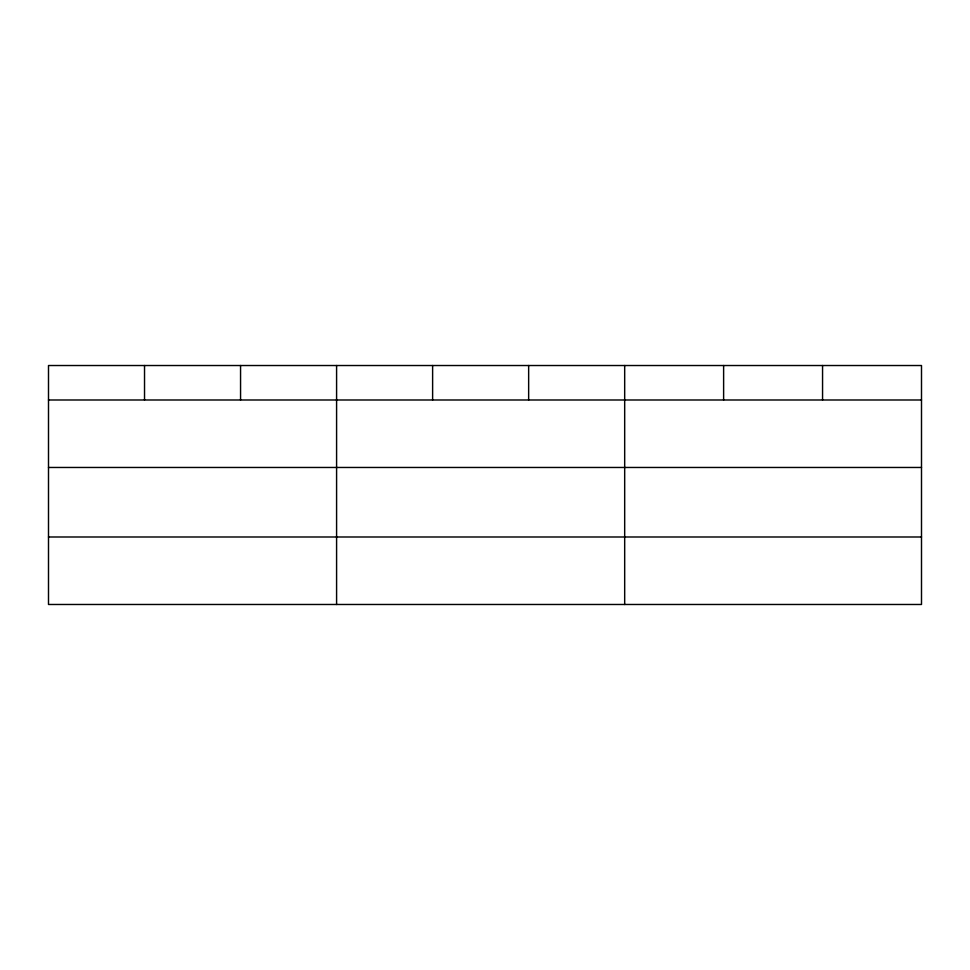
<?xml version="1.0" encoding="UTF-8"?>
<svg xmlns="http://www.w3.org/2000/svg" width="970" height="970" viewBox="0 0 970 970"><rect width="100%" height="100%" fill="white"/><g stroke="black" fill="none" stroke-linecap="round" stroke-linejoin="round"><path stroke-width="1.45" d="M921.5 467.467L921.5 365.52L48.5 365.52L48.5 604.48L921.5 604.48L921.5 467.467L48.5 467.467M48.5 399.992L921.5 399.992M48.5 536.992L921.5 536.992M822.56 365.52L822.56 399.992M723.62 365.52L723.62 399.992M624.68 365.52L624.68 604.48M528.65 365.52L528.65 399.992M432.62 365.52L432.62 399.992M336.59 365.52L336.59 604.48M240.56 365.52L240.56 399.992M144.53 365.52L144.53 399.992"/></g></svg>
